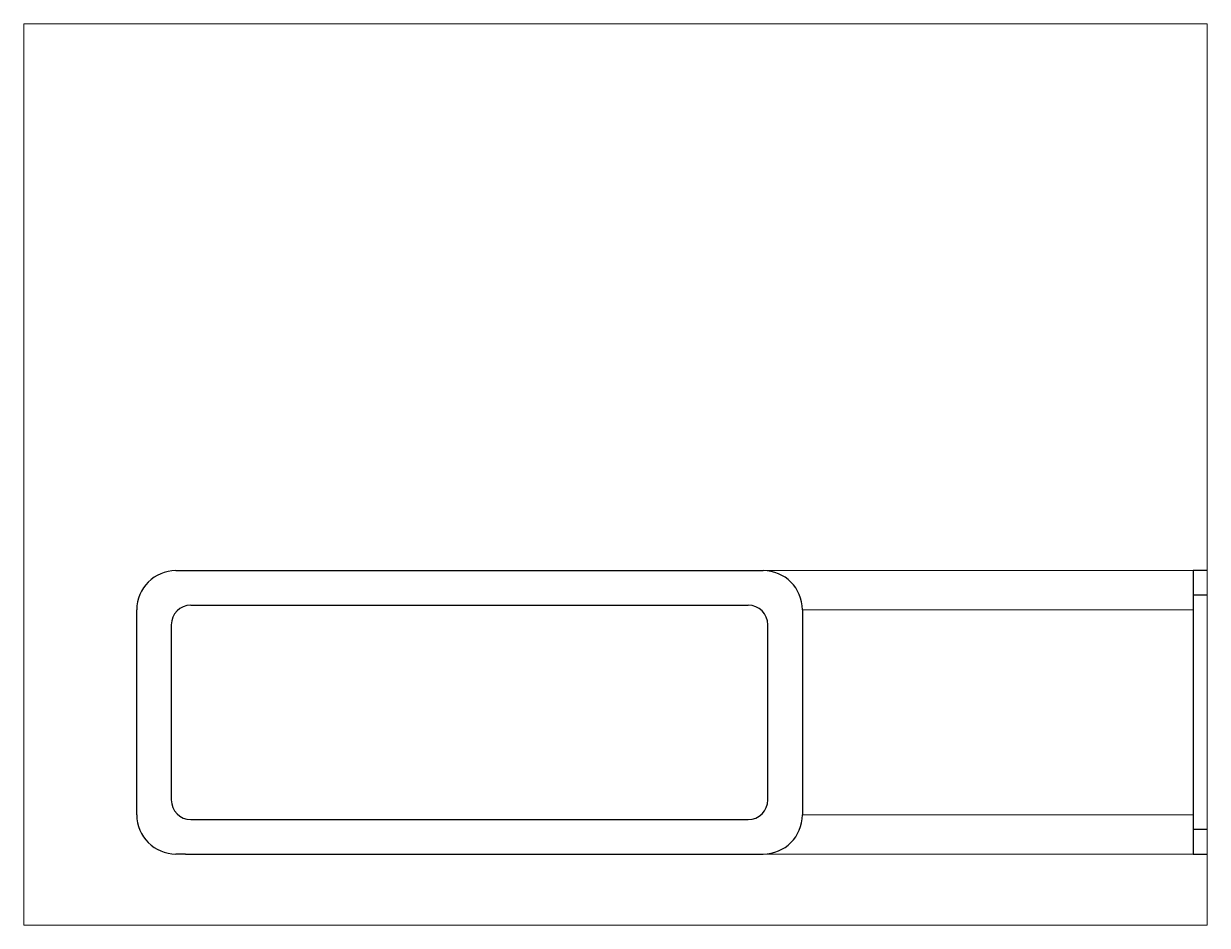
# Paper-space layout 'Layout2' of a CAD drawing. Header units: inches. Extents: x 1.05 to 9.45, y 0.8 to 7.2.
# The model-space entities are those that its viewports show. They can reach past a viewport. Long polylines and large blocks are cut down to what shows.
import ezdxf

# ---------------------------------------------------------------- set-up
doc = ezdxf.new("R2010")
doc.units = ezdxf.units.IN
doc.header["$MEASUREMENT"] = 0
doc.layers.add('Object', color=7, linetype='Continuous', lineweight=30)
doc.layers.add('Projection', color=2, linetype='Continuous', lineweight=9)

msp = doc.modelspace()

# ---------------------------------------------------------------- linework, layer by layer
at = {"layer": 'Object'}
for p, q in [((1.502, 3.516), (7.512, 3.516)), ((11.912, 3.516), (11.912, 0.616)), ((12.612, 3.516), (11.912, 3.516)), ((1.655, 3.162), (7.358, 3.162)), ((12.612, 3.266), (11.912, 3.266)), ((1.102, 1.016), (1.102, 3.116)), ((7.912, 3.116), (7.912, 1.016)), ((1.455, 2.962), (1.455, 1.169)), ((7.558, 1.169), (7.558, 2.962)), ((1.655, 0.969), (7.358, 0.969)), ((12.612, 0.866), (11.912, 0.866)), ((1.602, 0.616), (1.502, 0.616)), ((1.602, 0.616), (7.512, 0.616)), ((11.912, 0.616), (12.612, 0.616))]:
    msp.add_line(p, q, dxfattribs=at)
for centre, radius, start, end in [((1.502, 3.116), 0.4, 90, 180), ((7.512, 3.116), 0.4, 0, 90), ((1.655, 2.962), 0.2, 90, 180), ((7.358, 2.962), 0.2, 0, 90), ((1.655, 1.169), 0.2, 180, 270), ((7.358, 1.169), 0.2, 270, 0), ((1.502, 1.016), 0.4, 180, 270), ((7.512, 1.016), 0.4, 270, 0)]:
    msp.add_arc(centre, radius, start, end, dxfattribs=at)
at = {"layer": 'Projection'}
for p, q in [((7.512, 3.516), (11.912, 3.516)), ((7.912, 3.116), (11.912, 3.116)), ((7.912, 1.016), (11.912, 1.016)), ((7.512, 0.616), (11.912, 0.616))]:
    msp.add_line(p, q, dxfattribs=at)

psp = doc.layouts.new('Layout2')

# ---------------------------------------------------------------- viewports
at = {"layer": 'Object'}
psp.add_viewport(center=(5.25, 4), size=(8.4, 6.4), view_center_point=(6, 4.5), view_height=9.227253, dxfattribs=at)

doc.saveas('drawing.dxf')
